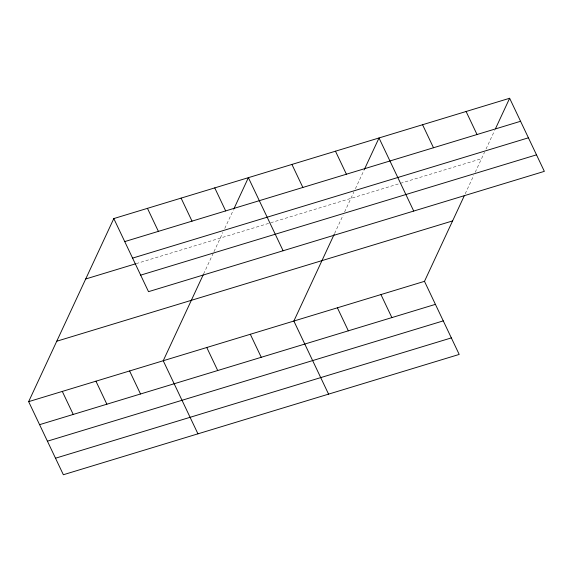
<?xml version="1.0" encoding="UTF-8"?>
<svg xmlns="http://www.w3.org/2000/svg" width="573" height="573" viewBox="0 0 573 573"><rect width="100%" height="100%" fill="white"/><g stroke="black" fill="none" stroke-linecap="round" stroke-linejoin="round"><path stroke-width="0.43" stroke-dasharray="2.87 2.15" d="M203.587 273.987L213.607 252.442M213.98 251.647L222.911 232.437M224.788 228.412L233.404 209.883M334.582 233.49L343.12 215.133M344.602 211.946L353.913 191.934M355.41 188.71L364.399 169.379M465.204 193.789L473.742 175.431M475.232 172.244L484.536 152.232M486.033 149.009L494.657 130.479M136.173 263.644L399.582 183.589M400.434 183.324L481.542 158.678"/><path stroke-width="0.86" d="M464.467 195.386L424.486 281.336L459.195 354.429L63.359 474.738L28.65 401.644L113.805 218.571L509.641 98.262L544.35 171.356L148.514 291.664L113.805 218.571M203.214 274.789L163.233 360.739L197.943 433.833M233.777 209.081L248.388 177.666L283.098 250.759M334.209 234.285L293.863 321.038L328.565 394.131M364.399 169.379L379.018 137.964L413.727 211.057M495.401 128.868L509.641 98.262M124.735 241.591L520.571 121.283M132.585 258.115L528.421 137.807M85.706 278.979L135.335 263.902M140.672 275.14L536.507 154.832M56.748 341.229L452.584 220.92M28.65 401.644L424.486 281.336M39.58 424.665L435.416 304.356M47.43 441.189L443.266 320.88M55.509 458.214L451.345 337.905M466.1 111.491L477.03 134.519M422.559 124.728L433.489 147.755M335.47 151.193L346.407 174.221M380.945 294.565L391.875 317.592M291.929 164.43L302.866 187.45M337.404 307.801L348.334 330.829M214.746 187.887L225.676 210.914M250.315 334.267L261.252 357.294M181.097 198.115L192.027 221.142M147.454 208.343L158.384 231.363M206.774 347.503L217.711 370.53M129.591 370.96L140.521 393.988M95.942 381.188L106.872 404.216M62.299 391.416L73.229 414.437"/></g></svg>
